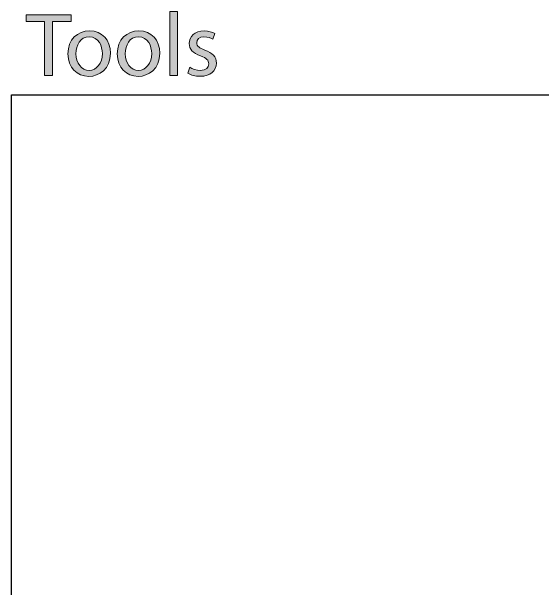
# Model space of a CAD drawing. Header units: inches. Extents: x 0.1 to 22.4, y -34.4 to -0.1.
# Drawn here: x 0.26 to 5.43, y -28.2 to -22.59 of the extents above; entities that cross this region are included whole.
import ezdxf

# ---------------------------------------------------------------- set-up
doc = ezdxf.new("R2010")
doc.units = ezdxf.units.IN
doc.header["$MEASUREMENT"] = 0
doc.layers.add('Layer 1', color=7, linetype='Continuous')
picture_1 = doc.add_image_def('image3.png', size_in_pixel=(400, 394))

# ---------------------------------------------------------------- blocks, each defined once
blk = doc.blocks.new('block 4')
at = {"layer": 'Layer 1', "true_color": 0x231f20}
h = blk.add_hatch(color=250, dxfattribs=at)
h.dxf.hatch_style = 2
h.paths.add_polyline_path([(1.8014, -22.5909), (1.8783, -22.5909), (1.8783, -23.2111), (1.8014, -23.2111)])
h = blk.add_hatch(color=250, dxfattribs=at)
h.dxf.hatch_style = 2
h.paths.add_polyline_path([(0.5847, -22.687), (0.4056, -22.687), (0.4056, -22.6223), (0.8415, -22.6223), (0.8415, -22.687), (0.6616, -22.687), (0.6616, -23.2111), (0.5847, -23.2111)])
h = blk.add_hatch(color=250, dxfattribs=at)
h.dxf.hatch_style = 2
edge = h.paths.add_edge_path()
edge.add_spline(control_points=[(1.225, -22.9962), (1.225, -23.1526), (1.1166, -23.2207), (1.0144, -23.2207), (0.9, -23.2207), (0.8118, -23.1368), (0.8118, -23.0032), (0.8118, -22.8617), (0.9044, -22.7787), (1.0214, -22.7787), (1.1428, -22.7787), (1.225, -22.8669), (1.225, -22.9962)], knot_values=[0, 0, 0, 0, 1, 1, 1, 2, 2, 2, 3, 3, 3, 4, 4, 4, 4], degree=3, periodic=1)
edge = h.paths.add_edge_path()
edge.add_spline(control_points=[(0.8895, -23.0006), (0.8895, -23.0932), (0.9428, -23.163), (1.0179, -23.163), (1.0913, -23.163), (1.1463, -23.094), (1.1463, -22.9988), (1.1463, -22.9272), (1.1105, -22.8363), (1.0197, -22.8363), (0.9288, -22.8363), (0.8895, -22.9202), (0.8895, -23.0006)], knot_values=[0, 0, 0, 0, 1, 1, 1, 2, 2, 2, 3, 3, 3, 4, 4, 4, 4], degree=3, periodic=1)
h = blk.add_hatch(color=250, dxfattribs=at)
h.dxf.hatch_style = 2
edge = h.paths.add_edge_path()
edge.add_spline(control_points=[(1.7045, -22.9962), (1.7045, -23.1526), (1.5962, -23.2207), (1.494, -23.2207), (1.3795, -23.2207), (1.2913, -23.1368), (1.2913, -23.0032), (1.2913, -22.8617), (1.3839, -22.7787), (1.501, -22.7787), (1.6224, -22.7787), (1.7045, -22.8669), (1.7045, -22.9962)], knot_values=[0, 0, 0, 0, 1, 1, 1, 2, 2, 2, 3, 3, 3, 4, 4, 4, 4], degree=3, periodic=1)
edge = h.paths.add_edge_path()
edge.add_spline(control_points=[(1.369, -23.0006), (1.369, -23.0932), (1.4223, -23.163), (1.4975, -23.163), (1.5708, -23.163), (1.6259, -23.094), (1.6259, -22.9988), (1.6259, -22.9272), (1.5901, -22.8363), (1.4992, -22.8363), (1.4084, -22.8363), (1.369, -22.9202), (1.369, -23.0006)], knot_values=[0, 0, 0, 0, 1, 1, 1, 2, 2, 2, 3, 3, 3, 4, 4, 4, 4], degree=3, periodic=1)
h = blk.add_hatch(color=250, dxfattribs=at)
h.dxf.hatch_style = 2
edge = h.paths.add_edge_path()
edge.add_spline(control_points=[(1.9971, -23.1325), (2.0198, -23.1473), (2.06, -23.163), (2.0984, -23.163), (2.1543, -23.163), (2.1805, -23.1351), (2.1805, -23.1002), (2.1805, -23.0635), (2.1587, -23.0434), (2.1019, -23.0224), (2.0259, -22.9953), (1.9901, -22.9534), (1.9901, -22.9027), (1.9901, -22.8346), (2.0451, -22.7787), (2.136, -22.7787), (2.1788, -22.7787), (2.2163, -22.7909), (2.2399, -22.8049), (2.2399, -22.8049), (2.2207, -22.8608), (2.2207, -22.8608), (2.2041, -22.8503), (2.1735, -22.8363), (2.1342, -22.8363), (2.0888, -22.8363), (2.0634, -22.8625), (2.0634, -22.894), (2.0634, -22.9289), (2.0888, -22.9447), (2.1438, -22.9656), (2.2172, -22.9936), (2.2548, -23.0303), (2.2548, -23.0932), (2.2548, -23.1674), (2.1971, -23.2198), (2.0966, -23.2198), (2.0503, -23.2198), (2.0075, -23.2085), (1.9778, -23.191), (1.9778, -23.191), (1.9971, -23.1325), (1.9971, -23.1325)], knot_values=[0, 0, 0, 0, 1, 1, 1, 2, 2, 2, 3, 3, 3, 4, 4, 4, 5, 5, 5, 6, 6, 6, 7, 7, 7, 8, 8, 8, 9, 9, 9, 10, 10, 10, 11, 11, 11, 12, 12, 12, 13, 13, 13, 14, 14, 14, 14], degree=3, periodic=1)
at = {"layer": 'Layer 1', "lineweight": 0}
for points in [[(1.8014, -22.5909), (1.8783, -22.5909), (1.8783, -23.2111), (1.8014, -23.2111), (1.8014, -22.5909)], [(0.5847, -22.687), (0.4056, -22.687), (0.4056, -22.6223), (0.8415, -22.6223), (0.8415, -22.687), (0.6616, -22.687), (0.6616, -23.2111), (0.5847, -23.2111), (0.5847, -22.687)]]:
    blk.add_lwpolyline(points, dxfattribs=at)
for points, knots in [([(1.225, -22.9962), (1.225, -23.1526), (1.1166, -23.2207), (1.0144, -23.2207), (0.9, -23.2207), (0.8118, -23.1368), (0.8118, -23.0032), (0.8118, -22.8617), (0.9044, -22.7787), (1.0214, -22.7787), (1.1428, -22.7787), (1.225, -22.8669), (1.225, -22.9962)], [0, 0, 0, 0, 1, 1, 1, 2, 2, 2, 3, 3, 3, 4, 4, 4, 4]), ([(1.7045, -22.9962), (1.7045, -23.1526), (1.5962, -23.2207), (1.494, -23.2207), (1.3795, -23.2207), (1.2913, -23.1368), (1.2913, -23.0032), (1.2913, -22.8617), (1.3839, -22.7787), (1.501, -22.7787), (1.6224, -22.7787), (1.7045, -22.8669), (1.7045, -22.9962)], [0, 0, 0, 0, 1, 1, 1, 2, 2, 2, 3, 3, 3, 4, 4, 4, 4]), ([(1.9971, -23.1325), (2.0198, -23.1473), (2.06, -23.163), (2.0984, -23.163), (2.1543, -23.163), (2.1805, -23.1351), (2.1805, -23.1002), (2.1805, -23.0635), (2.1587, -23.0434), (2.1019, -23.0224), (2.0259, -22.9953), (1.9901, -22.9534), (1.9901, -22.9027), (1.9901, -22.8346), (2.0451, -22.7787), (2.136, -22.7787), (2.1788, -22.7787), (2.2163, -22.7909), (2.2399, -22.8049), (2.2399, -22.8049), (2.2207, -22.8608), (2.2207, -22.8608), (2.2041, -22.8503), (2.1735, -22.8363), (2.1342, -22.8363), (2.0888, -22.8363), (2.0634, -22.8625), (2.0634, -22.894), (2.0634, -22.9289), (2.0888, -22.9447), (2.1438, -22.9656), (2.2172, -22.9936), (2.2548, -23.0303), (2.2548, -23.0932), (2.2548, -23.1674), (2.1971, -23.2198), (2.0966, -23.2198), (2.0503, -23.2198), (2.0075, -23.2085), (1.9778, -23.191), (1.9778, -23.191), (1.9971, -23.1325), (1.9971, -23.1325)], [0, 0, 0, 0, 1, 1, 1, 2, 2, 2, 3, 3, 3, 4, 4, 4, 5, 5, 5, 6, 6, 6, 7, 7, 7, 8, 8, 8, 9, 9, 9, 10, 10, 10, 11, 11, 11, 12, 12, 12, 13, 13, 13, 14, 14, 14, 14]), ([(0.8895, -23.0006), (0.8895, -23.0932), (0.9428, -23.163), (1.0179, -23.163), (1.0913, -23.163), (1.1463, -23.094), (1.1463, -22.9988), (1.1463, -22.9272), (1.1105, -22.8363), (1.0197, -22.8363), (0.9288, -22.8363), (0.8895, -22.9202), (0.8895, -23.0006)], [0, 0, 0, 0, 1, 1, 1, 2, 2, 2, 3, 3, 3, 4, 4, 4, 4]), ([(1.369, -23.0006), (1.369, -23.0932), (1.4223, -23.163), (1.4975, -23.163), (1.5708, -23.163), (1.6259, -23.094), (1.6259, -22.9988), (1.6259, -22.9272), (1.5901, -22.8363), (1.4992, -22.8363), (1.4084, -22.8363), (1.369, -22.9202), (1.369, -23.0006)], [0, 0, 0, 0, 1, 1, 1, 2, 2, 2, 3, 3, 3, 4, 4, 4, 4])]:
    blk.add_open_spline(points, degree=3, knots=knots, dxfattribs=at)

msp = doc.modelspace()

# ---------------------------------------------------------------- block references
at = {"layer": 'Layer 1'}
msp.add_blockref('block 4', (0, 0), dxfattribs=at)

# ---------------------------------------------------------------- pictures from other files: only their frames are drawn
image = msp.add_image(picture_1, insert=(0.2631, -30.613), size_in_units=(7.3234, 7.2135), dxfattribs=at)

doc.saveas('drawing.dxf')
